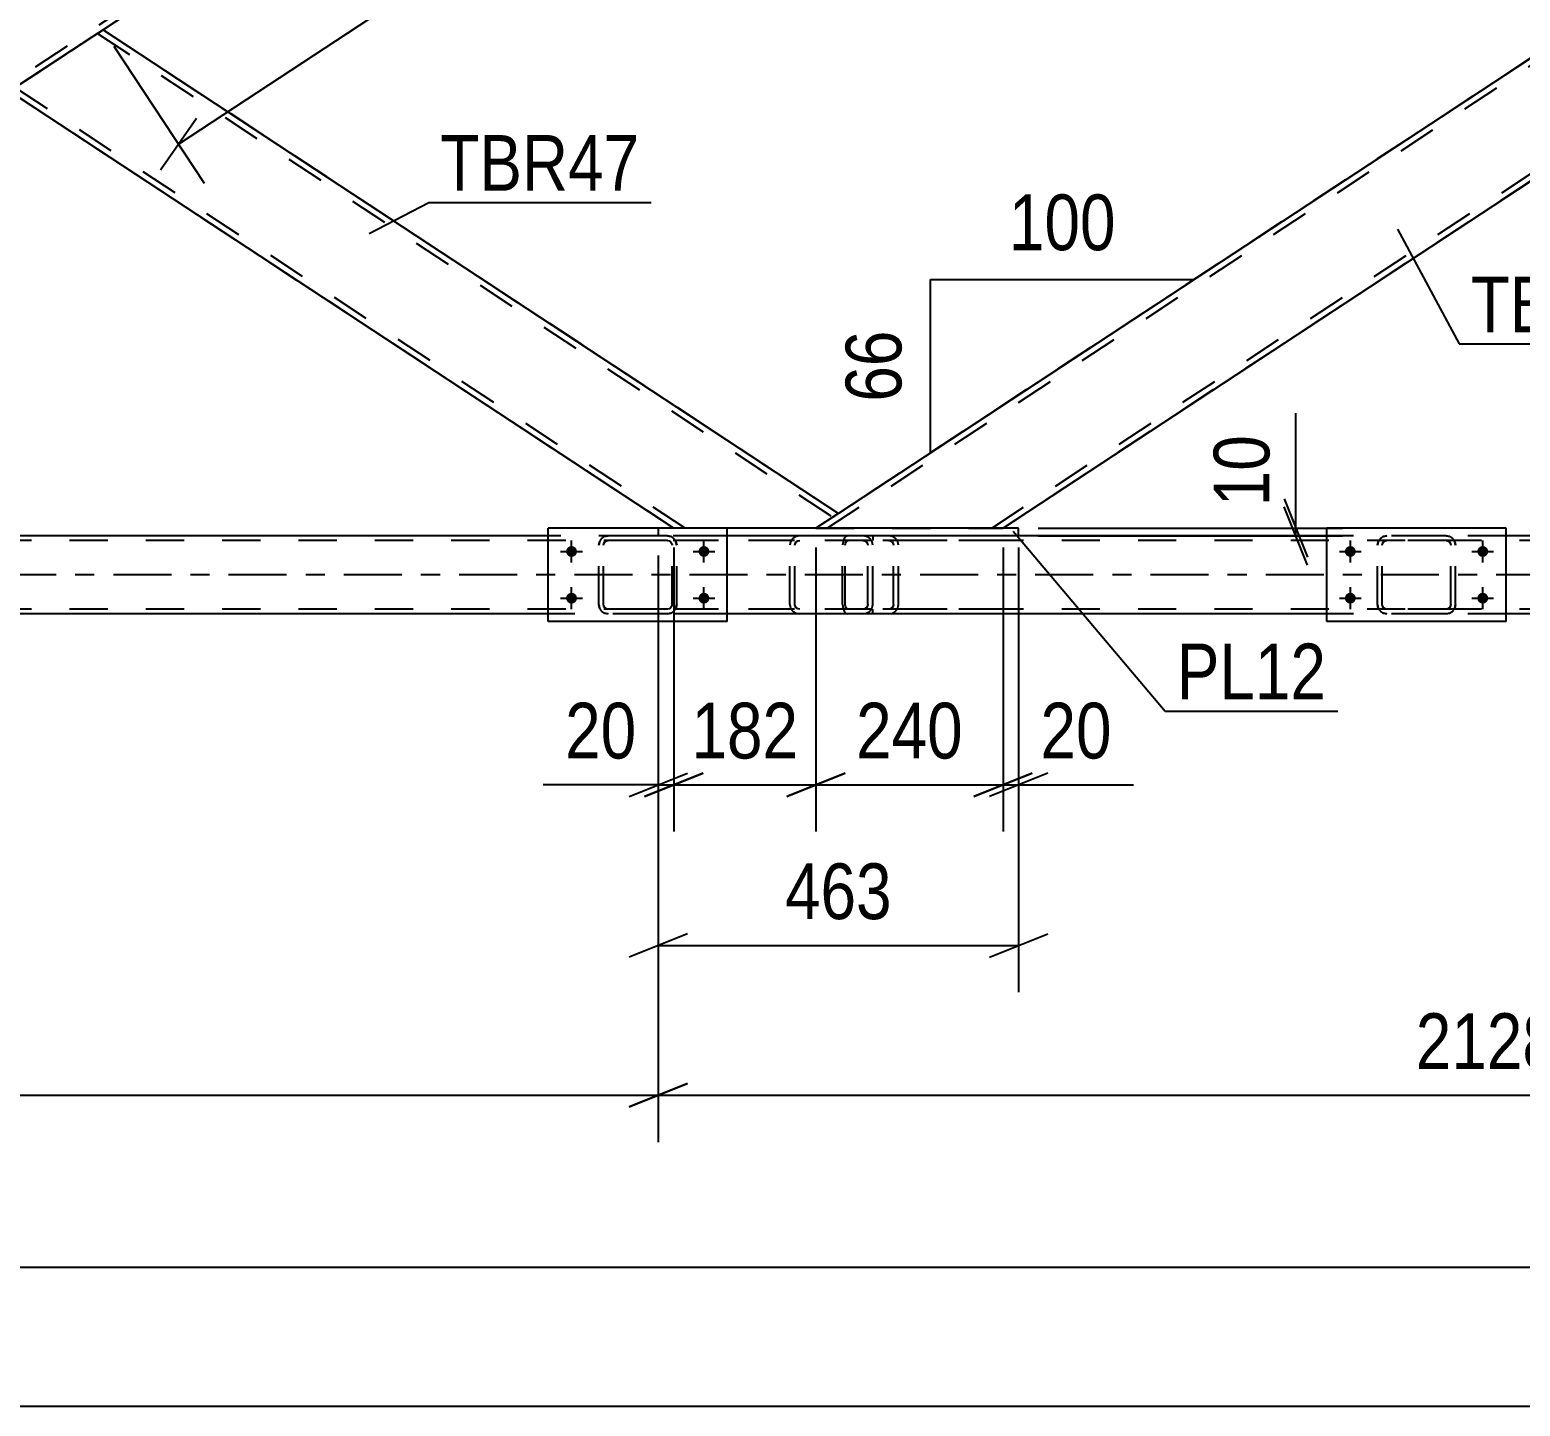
# Model space of a CAD drawing. Header units: millimetres. Extents: x -851 to 338, y -786 to 55.
# Drawn here: x -554.7 to -478.2, y -100.6 to -29.9 of the extents above; entities that cross this region are included whole.
import ezdxf

# ---------------------------------------------------------------- set-up
doc = ezdxf.new("R2010")
doc.units = ezdxf.units.MM
doc.linetypes.add('DXK_LINE_DOT2', pattern=[3.9198, 1.9599, -1.9599])
doc.linetypes.add('DXK_LINE_DOT3', pattern=[5.9187, 2.979, -0.9799, 0.9799, -0.9799])
doc.styles.add('Arial Narrow', font='ARIALN.TTF', dxfattribs={"height": 0.2})

# ---------------------------------------------------------------- blocks, each defined once
blk = doc.blocks.new('Part-232933133-4872 - 4785')
at = {"color": 2, "linetype": 'Continuous'}
for p, q in [((-551.518, -30.277), (-555.74, -33.054)), ((-550.936, -29.894), (-551.518, -30.277)), ((-550.936, -29.894), (-513.173, -54.734)), ((-550.936, -29.894), (-550.936, -29.894)), ((-555.74, -33.054), (-555.74, -33.054)), ((-555.74, -33.054), (-521.626, -55.494)), ((-513.173, -54.734), (-514.327, -55.494))]:
    blk.add_line(p, q, dxfattribs=at)
at = {"color": 7, "linetype": 'DXK_LINE_DOT2'}
for p, q in [((-551.227, -30.086), (-551.227, -30.086)), ((-551.227, -30.086), (-513.464, -54.926)), ((-551.227, -30.086), (-513.464, -54.926)), ((-550.936, -29.894), (-513.173, -54.734)), ((-555.449, -32.863), (-555.427, -32.848)), ((-555.449, -32.863), (-555.449, -32.863)), ((-555.449, -32.863), (-521.044, -55.494)), ((-555.449, -32.863), (-521.044, -55.494)), ((-555.158, -32.671), (-555.158, -32.671)), ((-555.158, -32.671), (-555.158, -32.671)), ((-555.74, -33.054), (-521.626, -55.494)), ((-555.74, -33.054), (-555.74, -33.054)), ((-514.327, -55.494), (-521.626, -55.494))]:
    blk.add_line(p, q, dxfattribs=at)
blk = doc.blocks.new('Part-232933133-4857 - 4785')
at = {"color": 7, "linetype": 'DXK_LINE_DOT2'}
for p, q in [((-438.011, -5.295), (-514.327, -55.494)), ((-513.745, -55.494), (-437.429, -5.295)), ((-513.745, -55.494), (-437.429, -5.295)), ((-505.301, -55.494), (-428.986, -5.295)), ((-505.301, -55.494), (-428.986, -5.295)), ((-428.404, -5.295), (-504.719, -55.494)), ((-428.404, -5.295), (-438.011, -5.295)), ((-428.404, -5.295), (-428.404, -5.295)), ((-470.606, -26.734), (-475.41, -29.894)), ((-465.802, -29.894), (-470.606, -33.054)), ((-513.173, -54.734), (-514.327, -55.494)), ((-514.327, -55.494), (-514.327, -55.494)), ((-514.327, -55.494), (-504.719, -55.494))]:
    blk.add_line(p, q, dxfattribs=at)
at = {"color": 2, "linetype": 'Continuous'}
for p, q in [((-438.011, -5.295), (-470.606, -26.734)), ((-428.404, -5.295), (-465.802, -29.894)), ((-475.41, -29.894), (-513.173, -54.734)), ((-470.606, -33.054), (-504.719, -55.494))]:
    blk.add_line(p, q, dxfattribs=at)
blk = doc.blocks.new('Part-232933133-4862 - 4785')
at = {"color": 7, "linetype": 'DXK_LINE_DOT2'}
for p, q in [((-523.146, -5.295), (-599.461, -55.494)), ((-598.879, -55.494), (-522.563, -5.295)), ((-598.879, -55.494), (-522.563, -5.295)), ((-590.436, -55.494), (-514.12, -5.295)), ((-590.436, -55.494), (-514.12, -5.295)), ((-513.538, -5.295), (-589.853, -55.494)), ((-513.538, -5.295), (-523.146, -5.295)), ((-513.538, -5.295), (-513.538, -5.295)), ((-555.74, -26.734), (-560.544, -29.894)), ((-550.936, -29.894), (-555.74, -33.054)), ((-598.307, -54.734), (-599.461, -55.494)), ((-599.461, -55.494), (-599.461, -55.494)), ((-599.461, -55.494), (-589.853, -55.494))]:
    blk.add_line(p, q, dxfattribs=at)
at = {"color": 2, "linetype": 'Continuous'}
for p, q in [((-523.146, -5.295), (-555.74, -26.734)), ((-513.538, -5.295), (-550.936, -29.894)), ((-560.544, -29.894), (-598.307, -54.734)), ((-555.74, -33.054), (-589.853, -55.494))]:
    blk.add_line(p, q, dxfattribs=at)
blk = doc.blocks.new('Part-232933133-4931 - 4785')
at = {"color": 7, "linetype": 'DXK_LINE_DOT2'}
for p, q in [((-511.919, -55.894), (-521.662, -55.894)), ((-511.919, -56.134), (-521.662, -56.134)), ((-515.629, -56.204), (-515.665, -56.374)), ((-515.665, -59.414), (-515.665, -56.374)), ((-515.626, -56.19), (-515.629, -56.204)), ((-515.409, -56.374), (-515.39, -56.282)), ((-515.409, -59.414), (-515.409, -56.374)), ((-515.39, -56.282), (-515.335, -56.204)), ((-515.154, -55.894), (-515.349, -55.93)), ((-515.335, -56.204), (-515.252, -56.152)), ((-515.252, -56.152), (-515.154, -56.134)), ((-511.723, -55.93), (-511.919, -55.894)), ((-511.919, -56.134), (-511.821, -56.152)), ((-511.821, -56.152), (-511.738, -56.204)), ((-511.738, -56.204), (-511.683, -56.282)), ((-511.683, -56.282), (-511.663, -56.374)), ((-511.663, -59.414), (-511.663, -56.374)), ((-511.444, -56.204), (-511.447, -56.19)), ((-511.408, -56.374), (-511.444, -56.204)), ((-511.408, -59.414), (-511.408, -56.374)), ((-511.919, -59.654), (-521.662, -59.654)), ((-515.665, -59.414), (-515.645, -59.505)), ((-515.645, -59.505), (-515.626, -59.597)), ((-515.39, -59.505), (-515.409, -59.414)), ((-515.335, -59.583), (-515.39, -59.505)), ((-515.252, -59.635), (-515.335, -59.583)), ((-515.154, -59.654), (-515.252, -59.635)), ((-511.821, -59.635), (-511.919, -59.654)), ((-511.738, -59.583), (-511.821, -59.635)), ((-511.683, -59.505), (-511.738, -59.583)), ((-511.663, -59.414), (-511.683, -59.505)), ((-511.447, -59.597), (-511.427, -59.505)), ((-511.427, -59.505), (-511.408, -59.414)), ((-511.919, -59.894), (-521.662, -59.894)), ((-515.349, -59.857), (-515.154, -59.894)), ((-511.919, -59.894), (-511.723, -59.857))]:
    blk.add_line(p, q, dxfattribs=at)
for centre, start, end in [((-515.173, -56.394), 110.75832, 155.68004), ((-511.899, -56.394), 24.31996, 69.24168), ((-515.173, -59.393), 204.31996, 249.24168), ((-511.899, -59.393), 290.75832, 335.68004)]:
    blk.add_arc(centre, 0.496, start, end, dxfattribs=at)
blk = doc.blocks.new('Part-232933133-4924 - 4785')
at = {"color": 7, "linetype": 'DXK_LINE_DOT2'}
for p, q in [((-512.934, -56.19), (-512.955, -56.374)), ((-512.955, -59.414), (-512.955, -56.374)), ((-512.876, -56.034), (-512.934, -56.19)), ((-512.788, -55.93), (-512.876, -56.034)), ((-512.82, -56.374), (-512.809, -56.282)), ((-512.82, -59.414), (-512.82, -56.374)), ((-512.809, -56.282), (-512.78, -56.204)), ((-512.684, -55.894), (-512.788, -55.93)), ((-512.78, -56.204), (-512.736, -56.152)), ((-512.736, -56.152), (-512.684, -56.134)), ((-505.02, -55.894), (-512.684, -55.894)), ((-505.02, -56.134), (-512.684, -56.134)), ((-511.408, -55.894), (-511.408, -56.134)), ((-510.4, -55.93), (-510.593, -55.894)), ((-510.593, -56.134), (-510.497, -56.152)), ((-510.497, -56.152), (-510.415, -56.204)), ((-510.415, -56.204), (-510.361, -56.282)), ((-510.361, -56.282), (-510.341, -56.374)), ((-510.341, -59.414), (-510.341, -56.374)), ((-510.125, -56.204), (-510.128, -56.19)), ((-510.09, -56.374), (-510.125, -56.204)), ((-510.09, -59.414), (-510.09, -56.374)), ((-512.955, -59.414), (-512.934, -59.597)), ((-512.934, -59.597), (-512.876, -59.753)), ((-512.809, -59.505), (-512.82, -59.414)), ((-512.78, -59.583), (-512.809, -59.505)), ((-512.736, -59.635), (-512.78, -59.583)), ((-512.684, -59.654), (-512.736, -59.635)), ((-505.02, -59.654), (-512.684, -59.654)), ((-511.408, -59.894), (-511.408, -59.654)), ((-510.497, -59.635), (-510.593, -59.654)), ((-510.415, -59.583), (-510.497, -59.635)), ((-510.361, -59.505), (-510.415, -59.583)), ((-510.341, -59.414), (-510.361, -59.505)), ((-510.128, -59.597), (-510.109, -59.505)), ((-510.109, -59.505), (-510.09, -59.414)), ((-512.876, -59.753), (-512.788, -59.857)), ((-512.788, -59.857), (-512.684, -59.894)), ((-505.02, -59.894), (-512.684, -59.894)), ((-510.593, -59.894), (-510.4, -59.857))]:
    blk.add_line(p, q, dxfattribs=at)
for centre, start, end in [((-510.578, -56.389), 23.84918, 68.80569), ((-510.578, -59.398), 291.19431, 336.15082)]:
    blk.add_arc(centre, 0.492, start, end, dxfattribs=at)
blk = doc.blocks.new('Part-232933133-59277 - 4785')
at = {"color": 2, "linetype": 'Continuous'}
for p, q in [((-518.879, -55.494), (-528.079, -55.494)), ((-528.079, -60.294), (-528.079, -55.494)), ((-518.879, -60.294), (-518.879, -55.494)), ((-518.879, -60.294), (-528.079, -60.294))]:
    blk.add_line(p, q, dxfattribs=at)
blk = doc.blocks.new('Part-232933133-59273 - 4785')
at = {"color": 2, "linetype": 'Continuous'}
for p, q in [((-478.879, -55.494), (-488.079, -55.494)), ((-488.079, -60.294), (-488.079, -55.494)), ((-478.879, -60.294), (-478.879, -55.494)), ((-478.879, -60.294), (-488.079, -60.294))]:
    blk.add_line(p, q, dxfattribs=at)
blk = doc.blocks.new('Part-232933133-5094 - 4785')
at = {"color": 7, "linetype": 'DXK_LINE_DOT2'}
for p, q in [((-522.426, -55.494), (-522.426, -55.894)), ((-518.879, -55.494), (-522.426, -55.494)), ((-518.879, -55.894), (-522.426, -55.894))]:
    blk.add_line(p, q, dxfattribs=at)
at = {"color": 2, "linetype": 'Continuous'}
for p, q in [((-503.919, -55.494), (-518.879, -55.494)), ((-503.919, -55.894), (-503.919, -55.494)), ((-503.919, -55.894), (-518.879, -55.894))]:
    blk.add_line(p, q, dxfattribs=at)
blk = doc.blocks.new('Part-232933133-5177 - 4785')
at = {"color": 7, "linetype": 'DXK_LINE_DOT2'}
for p, q in [((-150.879, -56.134), (-823.016, -56.134)), ((-503.919, -55.894), (-528.079, -55.894)), ((-478.879, -55.894), (-488.079, -55.894)), ((-150.879, -59.654), (-823.016, -59.654)), ((-518.879, -59.894), (-528.079, -59.894)), ((-478.879, -59.894), (-488.079, -59.894))]:
    blk.add_line(p, q, dxfattribs=at)
at = {"color": 2, "linetype": 'Continuous'}
for p, q in [((-528.079, -55.894), (-558.879, -55.894)), ((-488.079, -55.894), (-503.919, -55.894)), ((-448.079, -55.894), (-478.879, -55.894)), ((-528.079, -59.894), (-558.879, -59.894)), ((-488.079, -59.894), (-518.879, -59.894)), ((-448.079, -59.894), (-478.879, -59.894))]:
    blk.add_line(p, q, dxfattribs=at)
at = {"color": 7, "linetype": 'DXK_LINE_DOT3'}
blk.add_line((-150.879, -57.894), (-823.016, -57.894), dxfattribs=at)
blk = doc.blocks.new('Bolt-232933133-59354 - 4785')
at = {"linetype": 'Continuous'}
for points in [[(-526.879, -56.414, -1), (-526.879, -56.974, -1)], [(-520.079, -56.414, -1), (-520.079, -56.974, -1)], [(-526.879, -58.814, -1), (-526.879, -59.374, -1)], [(-520.079, -58.814, -1), (-520.079, -59.374, -1)]]:
    blk.add_hatch(color=1, dxfattribs=at).paths.add_polyline_path(points)
at = {"color": 1, "linetype": 'Continuous'}
for p, q in [((-526.879, -57.254), (-526.879, -56.134)), ((-520.079, -57.254), (-520.079, -56.134)), ((-527.439, -56.694), (-526.319, -56.694)), ((-520.639, -56.694), (-519.519, -56.694)), ((-526.879, -59.654), (-526.879, -58.534)), ((-520.079, -59.654), (-520.079, -58.534)), ((-527.439, -59.094), (-526.319, -59.094)), ((-520.639, -59.094), (-519.519, -59.094))]:
    blk.add_line(p, q, dxfattribs=at)
blk = doc.blocks.new('Part-232933133-59272 - 4785')
at = {"color": 7, "linetype": 'DXK_LINE_DOT2'}
for p, q in [((-485.479, -56.374), (-485.443, -56.19)), ((-485.443, -56.19), (-485.479, -56.374)), ((-485.479, -59.414), (-485.479, -56.374)), ((-485.239, -56.374), (-485.221, -56.282)), ((-485.239, -59.414), (-485.239, -56.374)), ((-485.221, -56.282), (-485.169, -56.204)), ((-485.183, -55.93), (-484.999, -55.894)), ((-484.999, -55.894), (-485.183, -55.93)), ((-485.169, -56.204), (-485.091, -56.152)), ((-485.091, -56.152), (-484.999, -56.134)), ((-481.959, -55.894), (-484.999, -55.894)), ((-481.959, -56.134), (-484.999, -56.134)), ((-481.959, -55.894), (-481.776, -55.93)), ((-481.776, -55.93), (-481.959, -55.894)), ((-481.959, -56.134), (-481.867, -56.152)), ((-481.867, -56.152), (-481.79, -56.204)), ((-481.79, -56.204), (-481.737, -56.282)), ((-481.737, -56.282), (-481.719, -56.374)), ((-481.719, -59.414), (-481.719, -56.374)), ((-481.516, -56.19), (-481.479, -56.374)), ((-481.479, -56.374), (-481.516, -56.19)), ((-481.479, -59.414), (-481.479, -56.374)), ((-485.443, -59.597), (-485.479, -59.414)), ((-485.479, -59.414), (-485.443, -59.597)), ((-485.221, -59.505), (-485.239, -59.414)), ((-485.169, -59.583), (-485.221, -59.505)), ((-485.091, -59.635), (-485.169, -59.583)), ((-484.999, -59.654), (-485.091, -59.635)), ((-481.959, -59.654), (-484.999, -59.654)), ((-481.867, -59.635), (-481.959, -59.654)), ((-481.79, -59.583), (-481.867, -59.635)), ((-481.737, -59.505), (-481.79, -59.583)), ((-481.719, -59.414), (-481.737, -59.505)), ((-481.479, -59.414), (-481.516, -59.597)), ((-481.516, -59.597), (-481.479, -59.414)), ((-484.999, -59.894), (-485.183, -59.857)), ((-485.183, -59.857), (-484.999, -59.894)), ((-481.959, -59.894), (-484.999, -59.894)), ((-481.776, -59.857), (-481.959, -59.894)), ((-481.959, -59.894), (-481.776, -59.857))]:
    blk.add_line(p, q, dxfattribs=at)
at = {"color": 7, "linetype": 'DXK_LINE_DOT3'}
blk.add_line((-483.479, -57.894), (-483.479, -57.894), dxfattribs=at)
at = {"color": 7, "linetype": 'DXK_LINE_DOT2'}
for centre, start, end in [((-484.999, -56.374), 112.5, 157.5), ((-484.999, -56.374), 112.5, 157.5), ((-481.959, -56.374), 22.5, 67.5), ((-481.959, -56.374), 22.5, 67.5), ((-484.999, -59.414), 202.5, 247.5), ((-484.999, -59.414), 202.5, 247.5), ((-481.959, -59.414), 292.5, 337.5), ((-481.959, -59.414), 292.5, 337.5)]:
    blk.add_arc(centre, 0.48, start, end, dxfattribs=at)
blk = doc.blocks.new('Part-232933133-59276 - 4785')
at = {"color": 7, "linetype": 'DXK_LINE_DOT2'}
for p, q in [((-525.479, -56.374), (-525.443, -56.19)), ((-525.443, -56.19), (-525.479, -56.374)), ((-525.479, -59.414), (-525.479, -56.374)), ((-525.239, -56.374), (-525.221, -56.282)), ((-525.239, -59.414), (-525.239, -56.374)), ((-525.221, -56.282), (-525.169, -56.204)), ((-525.183, -55.93), (-524.999, -55.894)), ((-524.999, -55.894), (-525.183, -55.93)), ((-525.169, -56.204), (-525.091, -56.152)), ((-525.091, -56.152), (-524.999, -56.134)), ((-521.959, -55.894), (-524.999, -55.894)), ((-521.959, -56.134), (-524.999, -56.134)), ((-521.959, -55.894), (-521.776, -55.93)), ((-521.776, -55.93), (-521.959, -55.894)), ((-521.959, -56.134), (-521.867, -56.152)), ((-521.867, -56.152), (-521.79, -56.204)), ((-521.79, -56.204), (-521.737, -56.282)), ((-521.737, -56.282), (-521.719, -56.374)), ((-521.719, -59.414), (-521.719, -56.374)), ((-521.516, -56.19), (-521.479, -56.374)), ((-521.479, -56.374), (-521.516, -56.19)), ((-521.479, -59.414), (-521.479, -56.374)), ((-525.443, -59.597), (-525.479, -59.414)), ((-525.479, -59.414), (-525.443, -59.597)), ((-525.221, -59.505), (-525.239, -59.414)), ((-525.169, -59.583), (-525.221, -59.505)), ((-525.091, -59.635), (-525.169, -59.583)), ((-524.999, -59.654), (-525.091, -59.635)), ((-521.959, -59.654), (-524.999, -59.654)), ((-521.867, -59.635), (-521.959, -59.654)), ((-521.79, -59.583), (-521.867, -59.635)), ((-521.737, -59.505), (-521.79, -59.583)), ((-521.719, -59.414), (-521.737, -59.505)), ((-521.479, -59.414), (-521.516, -59.597)), ((-521.516, -59.597), (-521.479, -59.414)), ((-524.999, -59.894), (-525.183, -59.857)), ((-525.183, -59.857), (-524.999, -59.894)), ((-521.959, -59.894), (-524.999, -59.894)), ((-521.776, -59.857), (-521.959, -59.894)), ((-521.959, -59.894), (-521.776, -59.857))]:
    blk.add_line(p, q, dxfattribs=at)
at = {"color": 7, "linetype": 'DXK_LINE_DOT3'}
blk.add_line((-523.479, -57.894), (-523.479, -57.894), dxfattribs=at)
at = {"color": 7, "linetype": 'DXK_LINE_DOT2'}
for centre, start, end in [((-524.999, -56.374), 112.5, 157.5), ((-524.999, -56.374), 112.5, 157.5), ((-521.959, -56.374), 22.5, 67.5), ((-521.959, -56.374), 22.5, 67.5), ((-524.999, -59.414), 202.5, 247.5), ((-524.999, -59.414), 202.5, 247.5), ((-521.959, -59.414), 292.5, 337.5), ((-521.959, -59.414), 292.5, 337.5)]:
    blk.add_arc(centre, 0.48, start, end, dxfattribs=at)
blk = doc.blocks.new('Bolt-232933133-59352 - 4785')
at = {"linetype": 'Continuous'}
for points in [[(-486.879, -56.414, -1), (-486.879, -56.974, -1)], [(-480.079, -56.414, -1), (-480.079, -56.974, -1)], [(-486.879, -58.814, -1), (-486.879, -59.374, -1)], [(-480.079, -58.814, -1), (-480.079, -59.374, -1)]]:
    blk.add_hatch(color=1, dxfattribs=at).paths.add_polyline_path(points)
at = {"color": 1, "linetype": 'Continuous'}
for p, q in [((-486.879, -57.254), (-486.879, -56.134)), ((-480.079, -57.254), (-480.079, -56.134)), ((-487.439, -56.694), (-486.319, -56.694)), ((-480.639, -56.694), (-479.519, -56.694)), ((-486.879, -59.654), (-486.879, -58.534)), ((-480.079, -59.654), (-480.079, -58.534)), ((-487.439, -59.094), (-486.319, -59.094)), ((-480.639, -59.094), (-479.519, -59.094))]:
    blk.add_line(p, q, dxfattribs=at)
blk = doc.blocks.new('StraightDimension-232933133-6985 - 4785')
at = {"color": 7, "linetype": 'Continuous'}
for p, q in [((-521.626, -56.494), (-521.626, -71.078)), ((-522.426, -56.894), (-522.426, -71.078)), ((-523.926, -69.278), (-520.926, -68.078)), ((-520.126, -68.078), (-523.126, -69.278)), ((-522.426, -68.678), (-528.333, -68.678)), ((-522.426, -68.678), (-528.333, -68.678)), ((-522.426, -68.678), (-521.626, -68.678))]:
    blk.add_line(p, q, dxfattribs=at)
at = {"color": 0}
blk.add_wipeout([(-522.951, -67.928), (-522.951, -63.728), (-527.808, -63.728), (-527.808, -67.928)], dxfattribs=at)
at = {"color": 3, "style": 'Arial Narrow'}
blk.add_text('20', height=2.8633, dxfattribs=at).set_placement((-527.208, -67.328))
blk = doc.blocks.new('StraightDimension-232933133-52159 - 4785')
at = {"color": 7, "linetype": 'Continuous'}
blk.add_line((-823.016, -93.466), (-107.453, -93.466), dxfattribs=at)
blk = doc.blocks.new('StraightDimension-232933133-5699 - 4785')
at = {"color": 7, "linetype": 'Continuous'}
for p, q in [((-489.686, -55.494), (-489.686, -49.587)), ((-489.686, -55.494), (-489.686, -49.587)), ((-490.286, -53.994), (-489.086, -56.994)), ((-489.086, -57.394), (-490.286, -54.394)), ((-502.919, -55.494), (-487.286, -55.494)), ((-489.686, -55.894), (-489.686, -55.494)), ((-502.919, -55.894), (-487.286, -55.894))]:
    blk.add_line(p, q, dxfattribs=at)
at = {"color": 0}
blk.add_wipeout([(-490.436, -50.112), (-494.636, -50.112), (-494.636, -54.969), (-490.436, -54.969)], dxfattribs=at)
at = {"color": 3, "style": 'Arial Narrow'}
blk.add_text('10', height=2.8633, rotation=90.00021, dxfattribs=at).set_placement((-491.036, -54.369))
blk = doc.blocks.new('StraightDimension-232933133-5655 - 4785')
at = {"color": 7, "linetype": 'Continuous'}
for p, q in [((-522.426, -56.894), (-522.426, -79.329)), ((-503.919, -56.894), (-503.919, -79.329)), ((-520.926, -76.329), (-523.926, -77.529)), ((-505.419, -77.529), (-502.419, -76.329)), ((-522.426, -76.929), (-503.919, -76.929))]:
    blk.add_line(p, q, dxfattribs=at)
at = {"color": 0}
blk.add_wipeout([(-509.831, -76.179), (-509.831, -71.979), (-516.515, -71.979), (-516.515, -76.179)], dxfattribs=at)
at = {"color": 3, "style": 'Arial Narrow'}
blk.add_text('463', height=2.8633, dxfattribs=at).set_placement((-515.915, -75.579))
blk = doc.blocks.new('StraightDimension-232933133-6977 - 4785')
at = {"color": 7, "linetype": 'Continuous'}
for p, q in [((-521.626, -56.494), (-521.626, -71.078)), ((-514.327, -56.494), (-514.327, -71.078)), ((-523.126, -69.278), (-520.126, -68.078)), ((-512.827, -68.078), (-515.827, -69.278)), ((-521.626, -68.678), (-514.327, -68.678))]:
    blk.add_line(p, q, dxfattribs=at)
at = {"color": 0}
blk.add_wipeout([(-514.634, -67.928), (-514.634, -63.728), (-521.319, -63.728), (-521.319, -67.928)], dxfattribs=at)
at = {"color": 3, "style": 'Arial Narrow'}
blk.add_text('182', height=2.8633, dxfattribs=at).set_placement((-520.719, -67.328))
blk = doc.blocks.new('StraightDimension-232933133-6969 - 4785')
at = {"color": 7, "linetype": 'Continuous'}
for p, q in [((-504.719, -56.494), (-504.719, -71.078)), ((-503.919, -56.494), (-503.919, -71.078)), ((-506.219, -69.278), (-503.219, -68.078)), ((-502.419, -68.078), (-505.419, -69.278)), ((-504.719, -68.678), (-503.919, -68.678)), ((-503.919, -68.678), (-498.013, -68.678)), ((-503.919, -68.678), (-498.013, -68.678))]:
    blk.add_line(p, q, dxfattribs=at)
at = {"color": 0}
blk.add_wipeout([(-498.538, -67.928), (-498.538, -63.728), (-503.394, -63.728), (-503.394, -67.928)], dxfattribs=at)
at = {"color": 3, "style": 'Arial Narrow'}
blk.add_text('20', height=2.8633, dxfattribs=at).set_placement((-502.794, -67.328))
blk = doc.blocks.new('StraightDimension-232933133-52026 - 4785')
at = {"color": 7, "linetype": 'Continuous'}
for p, q in [((-607.561, -56.894), (-607.561, -87.031)), ((-522.426, -56.894), (-522.426, -87.031)), ((-606.061, -84.031), (-609.061, -85.231)), ((-523.926, -85.231), (-520.926, -84.031)), ((-607.561, -84.631), (-522.426, -84.631))]:
    blk.add_line(p, q, dxfattribs=at)
at = {"color": 0}
blk.add_wipeout([(-560.737, -83.881), (-560.737, -79.681), (-569.25, -79.681), (-569.25, -83.881)], dxfattribs=at)
at = {"color": 3, "style": 'Arial Narrow'}
blk.add_text('2128', height=2.8633, dxfattribs=at).set_placement((-568.65, -83.281))
blk = doc.blocks.new('StraightDimension-232933133-5437 - 4785')
at = {"color": 7, "linetype": 'Continuous'}
for p, q in [((-512.988, -6.13), (-508.352, -13.179)), ((-510.594, -12.499), (-508.747, -9.848)), ((-547.069, -35.774), (-509.671, -11.174)), ((-550.386, -30.73), (-545.75, -37.779)), ((-546.145, -34.448), (-547.992, -37.099))]:
    blk.add_line(p, q, dxfattribs=at)
at = {"color": 0}
blk.add_wipeout([(-525.226, -20.508), (-527.534, -16.999), (-534.646, -21.677), (-532.338, -25.186)], dxfattribs=at)
at = {"color": 3, "style": 'Arial Narrow'}
blk.add_text('1119', height=2.8633, rotation=33.33468, dxfattribs=at).set_placement((-532.166, -24.355))
blk = doc.blocks.new('StraightDimension-232933133-6961 - 4785')
at = {"color": 7, "linetype": 'Continuous'}
for p, q in [((-514.327, -56.494), (-514.327, -71.078)), ((-504.719, -56.494), (-504.719, -71.078)), ((-515.827, -69.278), (-512.827, -68.078)), ((-503.219, -68.078), (-506.219, -69.278)), ((-514.327, -68.678), (-504.719, -68.678))]:
    blk.add_line(p, q, dxfattribs=at)
at = {"color": 0}
blk.add_wipeout([(-506.181, -67.928), (-506.181, -63.728), (-512.865, -63.728), (-512.865, -67.928)], dxfattribs=at)
at = {"color": 3, "style": 'Arial Narrow'}
blk.add_text('240', height=2.8633, dxfattribs=at).set_placement((-512.265, -67.328))
blk = doc.blocks.new('StraightDimension-232933133-52025 - 4785')
at = {"color": 7, "linetype": 'Continuous'}
for p, q in [((-522.426, -56.894), (-522.426, -87.031)), ((-437.292, -56.894), (-437.292, -87.031)), ((-520.926, -84.031), (-523.926, -85.231)), ((-438.792, -85.231), (-435.792, -84.031)), ((-522.426, -84.631), (-437.292, -84.631))]:
    blk.add_line(p, q, dxfattribs=at)
at = {"color": 0}
blk.add_wipeout([(-475.603, -83.881), (-475.603, -79.681), (-484.115, -79.681), (-484.115, -83.881)], dxfattribs=at)
at = {"color": 3, "style": 'Arial Narrow'}
blk.add_text('2128', height=2.8633, dxfattribs=at).set_placement((-483.515, -83.281))
blk = doc.blocks.new('StraightDimension-232933133-52232 - 4785')
at = {"color": 7, "linetype": 'Continuous'}
blk.add_line((-823.656, -100.601), (-106.813, -100.601), dxfattribs=at)
blk = doc.blocks.new('AngleDimension-232933133-71756 - 4785')
at = {"color": 7, "linetype": 'Continuous'}
for p, q in [((-508.438, -42.717), (-494.904, -42.717)), ((-508.438, -51.62), (-494.904, -42.717)), ((-508.438, -51.62), (-508.438, -42.717)), ((-494.91, -42.721), (-494.904, -42.717))]:
    blk.add_line(p, q, dxfattribs=at)
at = {"color": 0}
for points in [[(-498.329, -41.817), (-498.329, -37.617), (-505.013, -37.617), (-505.013, -41.817)], [(-509.338, -44.741), (-513.538, -44.741), (-513.538, -49.597), (-509.338, -49.597)]]:
    blk.add_wipeout(points, dxfattribs=at)
at = {"color": 3, "style": 'Arial Narrow'}
blk.add_text('100', height=2.8633, dxfattribs=at).set_placement((-504.413, -41.217))
blk.add_text('66', height=2.8633, rotation=90.00021, dxfattribs=at).set_placement((-509.938, -48.997))
blk = doc.blocks.new('Mark-232933133-4868 - 4785')
at = {"color": 30, "linetype": 'Continuous'}
for p, q in [((-537.276, -40.365), (-534.218, -38.766)), ((-534.218, -38.766), (-522.79, -38.766))]:
    blk.add_line(p, q, dxfattribs=at)
at = {"color": 0}
blk.add_wipeout([(-523.39, -38.166), (-523.39, -35.166), (-533.618, -35.166), (-533.618, -38.166)], dxfattribs=at)
blk.add_wipeout([(-523.39, -38.166), (-523.39, -35.166), (-533.618, -35.166), (-533.618, -38.166)], dxfattribs=at)
at = {"color": 3, "style": 'Arial Narrow'}
blk.add_text('TBR47', height=2.8633, dxfattribs=at).set_placement((-533.618, -38.166))
blk = doc.blocks.new('Mark-232933133-4853 - 4785')
at = {"color": 30, "linetype": 'Continuous'}
for p, q in [((-484.462, -40.131), (-481.294, -46.033)), ((-481.294, -46.033), (-469.866, -46.033))]:
    blk.add_line(p, q, dxfattribs=at)
at = {"color": 0}
blk.add_wipeout([(-470.466, -45.433), (-470.466, -42.433), (-480.694, -42.433), (-480.694, -45.433)], dxfattribs=at)
blk.add_wipeout([(-470.466, -45.433), (-470.466, -42.433), (-480.694, -42.433), (-480.694, -45.433)], dxfattribs=at)
at = {"color": 3, "style": 'Arial Narrow'}
blk.add_text('TBR46', height=2.8633, dxfattribs=at).set_placement((-480.694, -45.433))
blk = doc.blocks.new('Mark-232933133-5090 - 4785')
at = {"color": 30, "linetype": 'Continuous'}
for p, q in [((-504.193, -55.65), (-496.391, -64.89)), ((-496.391, -64.89), (-487.516, -64.89))]:
    blk.add_line(p, q, dxfattribs=at)
at = {"color": 0}
blk.add_wipeout([(-488.116, -64.29), (-488.116, -61.29), (-495.791, -61.29), (-495.791, -64.29)], dxfattribs=at)
blk.add_wipeout([(-488.116, -64.29), (-488.116, -61.29), (-495.791, -61.29), (-495.791, -64.29)], dxfattribs=at)
at = {"color": 3, "style": 'Arial Narrow'}
blk.add_text('PL12', height=2.8633, dxfattribs=at).set_placement((-495.791, -64.29))

msp = doc.modelspace()

# ---------------------------------------------------------------- block references
for name in ['Part-232933133-4862 - 4785', 'Part-232933133-4857 - 4785', 'Part-232933133-4872 - 4785', 'Part-232933133-59277 - 4785', 'Part-232933133-5094 - 4785', 'Part-232933133-59273 - 4785', 'Part-232933133-5177 - 4785', 'Bolt-232933133-59354 - 4785', 'Part-232933133-59276 - 4785', 'Part-232933133-4931 - 4785', 'Part-232933133-4924 - 4785', 'Bolt-232933133-59352 - 4785', 'Part-232933133-59272 - 4785']:
    msp.add_blockref(name, (0, 0))

# ---------------------------------------------------------------- next in the draw order: block references
for name in ['StraightDimension-232933133-5437 - 4785', 'Mark-232933133-4853 - 4785', 'StraightDimension-232933133-5699 - 4785', 'StraightDimension-232933133-6985 - 4785']:
    msp.add_blockref(name, (0, 0))

# ---------------------------------------------------------------- next in the draw order: block references
for name in ['Mark-232933133-4868 - 4785', 'AngleDimension-232933133-71756 - 4785', 'StraightDimension-232933133-52159 - 4785']:
    msp.add_blockref(name, (0, 0))

# ---------------------------------------------------------------- next in the draw order: block references
msp.add_blockref('StraightDimension-232933133-5655 - 4785', (0, 0))

# ---------------------------------------------------------------- next in the draw order: block references
for name in ['StraightDimension-232933133-6977 - 4785', 'StraightDimension-232933133-6969 - 4785']:
    msp.add_blockref(name, (0, 0))

# ---------------------------------------------------------------- next in the draw order: block references
for name in ['StraightDimension-232933133-6961 - 4785', 'StraightDimension-232933133-52026 - 4785']:
    msp.add_blockref(name, (0, 0))

# ---------------------------------------------------------------- next in the draw order: block references
msp.add_blockref('StraightDimension-232933133-52025 - 4785', (0, 0))

# ---------------------------------------------------------------- next in the draw order: block references
for name in ['Mark-232933133-5090 - 4785', 'StraightDimension-232933133-52232 - 4785']:
    msp.add_blockref(name, (0, 0))

doc.saveas('drawing.dxf')
